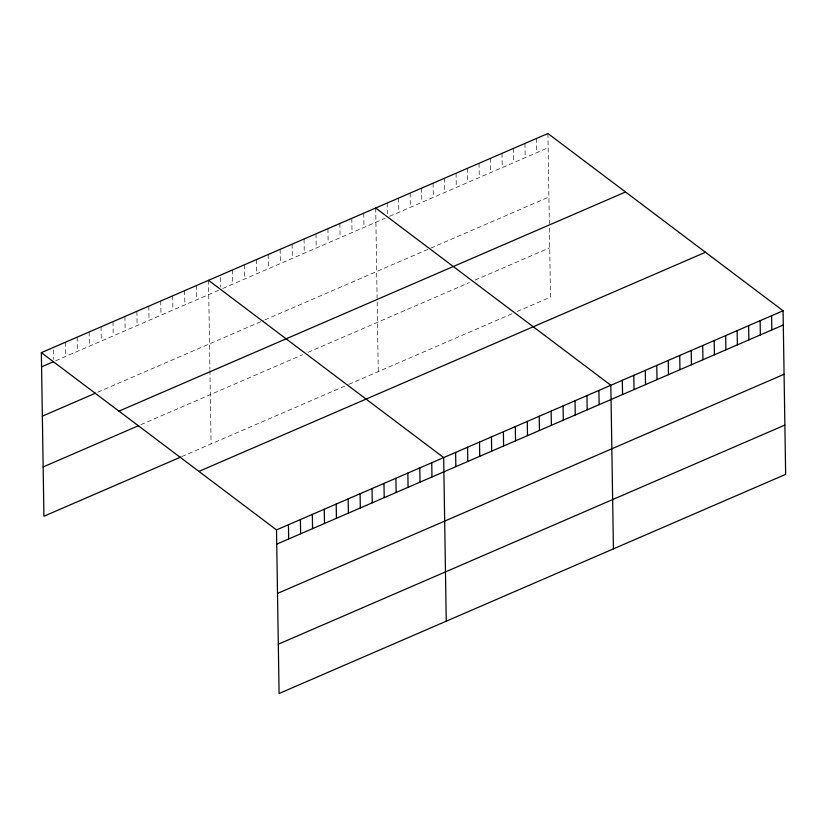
<?xml version="1.0" encoding="UTF-8"?>
<svg xmlns="http://www.w3.org/2000/svg" width="827" height="827" viewBox="0 0 827 827"><rect width="100%" height="100%" fill="white"/><g stroke="black" fill="none" stroke-linecap="round" stroke-linejoin="round"><path stroke-width="0.62" stroke-dasharray="4.13 3.1" d="M55.688 360.768L218.514 290.329M222.856 288.447L385.093 218.266M389.682 216.281L548.146 147.733M97.71 392.215L263.792 320.369M264.878 319.894L548.911 197.022M140.838 424.685L302.579 354.711M308.006 352.364L469.333 282.576M475.08 280.095L549.717 247.8M181.775 456.597L347.857 384.751M348.942 384.286L512.595 313.485M517.185 311.5L550.493 297.1L549.397 227.487M547.919 133.498L549.335 223.683M536.434 138.471L536.661 152.695M524.949 143.433L525.176 157.668M513.474 148.405L513.691 162.63M501.989 153.367L502.216 167.602M490.504 158.339L490.731 172.564M479.029 163.301L479.247 177.536M467.544 168.274L467.762 182.498M456.059 173.236L456.287 187.471M444.575 178.208L444.802 192.433M433.1 183.17L433.317 197.405M421.615 188.142L421.832 202.367M410.13 193.105L410.357 207.339M398.645 198.077L398.872 212.301M387.17 203.039L387.336 213.717M375.685 208.011L377.102 298.196M377.164 302L378.259 371.602M363.746 213.17L363.963 227.404M351.806 218.338L352.023 232.563M339.866 223.507L340.083 237.731M327.926 228.676L328.143 242.9M315.986 233.834L316.203 248.069M304.047 239.003L304.264 253.227M292.096 244.172L292.324 258.396M280.157 249.33L280.384 263.565M268.217 254.499L268.444 268.723M256.277 259.668L256.504 273.892M244.337 264.826L244.565 279.061M232.397 269.995L232.625 284.219M220.499 277.531L220.644 287.021M208.518 280.322L209.913 369.235M209.934 370.506L211.092 443.923M196.578 285.491L196.805 299.715M184.638 290.659L184.855 304.884M172.698 295.818L172.915 310.053M160.758 300.987L160.976 315.211M148.819 306.155L149.036 320.38M136.879 311.324L137.096 325.549M124.929 316.483L125.156 330.717M112.989 321.651L113.216 335.876M101.049 326.82L101.276 341.044M89.109 331.978L89.337 346.213M77.169 337.147L77.397 351.372M65.23 342.316L65.457 356.54M53.331 349.852L53.476 359.332"/><path stroke-width="1.24" d="M41.35 352.643L547.919 133.498L783.076 310.766L785.65 474.357L279.081 693.502L276.507 529.9L41.35 352.643L43.924 516.234L180.689 457.073M41.577 366.868L53.517 361.709M42.353 416.167L95.539 393.156M118.954 411.143L625.522 191.998M43.149 466.945L138.667 425.626M198.904 471.411L705.472 252.266M276.507 529.9L783.076 310.766M276.735 544.135L783.303 324.99M277.51 593.424L784.079 374.28M278.306 644.212L784.875 425.068M375.685 208.011L610.843 385.268L613.417 548.87M208.518 280.322L443.675 457.589L446.249 621.18M771.601 315.728L771.818 329.952M760.116 320.7L760.344 334.925M748.631 325.662L748.859 339.887M737.146 330.635L737.374 344.859M725.672 335.597L725.889 349.821M714.187 340.569L714.414 354.793M702.702 345.531L702.929 359.755M691.227 350.503L691.444 364.728M679.742 355.465L679.959 369.69M668.257 360.438L668.485 374.662M656.772 365.4L657 379.624M645.298 370.372L645.515 384.596M633.813 375.334L634.03 389.558M622.328 380.306L622.555 394.531M598.903 390.437L599.13 404.661M586.963 395.595L587.191 409.83M575.023 400.764L575.251 414.989M563.084 405.933L563.311 420.157M551.144 411.102L551.371 425.326M539.204 416.26L539.431 430.495M527.264 421.429L527.492 435.653M515.324 426.598L515.541 440.822M503.385 431.756L503.602 445.991M491.445 436.925L491.662 451.149M479.505 442.094L479.722 456.318M467.565 447.252L467.782 461.487M455.625 452.421L455.842 466.645M431.735 462.748L431.963 476.983M419.796 467.917L420.023 482.141M407.856 473.085L408.083 487.31M395.916 478.244L396.143 492.478M383.976 483.413L384.204 497.637M372.036 488.581L372.264 502.806M360.096 493.74L360.324 507.974M348.157 498.908L348.384 513.133M336.217 504.077L336.434 518.302M324.277 509.246L324.494 523.47M312.337 514.404L312.554 528.639M300.397 519.573L300.615 533.797M288.458 524.742L288.675 538.966"/></g></svg>
